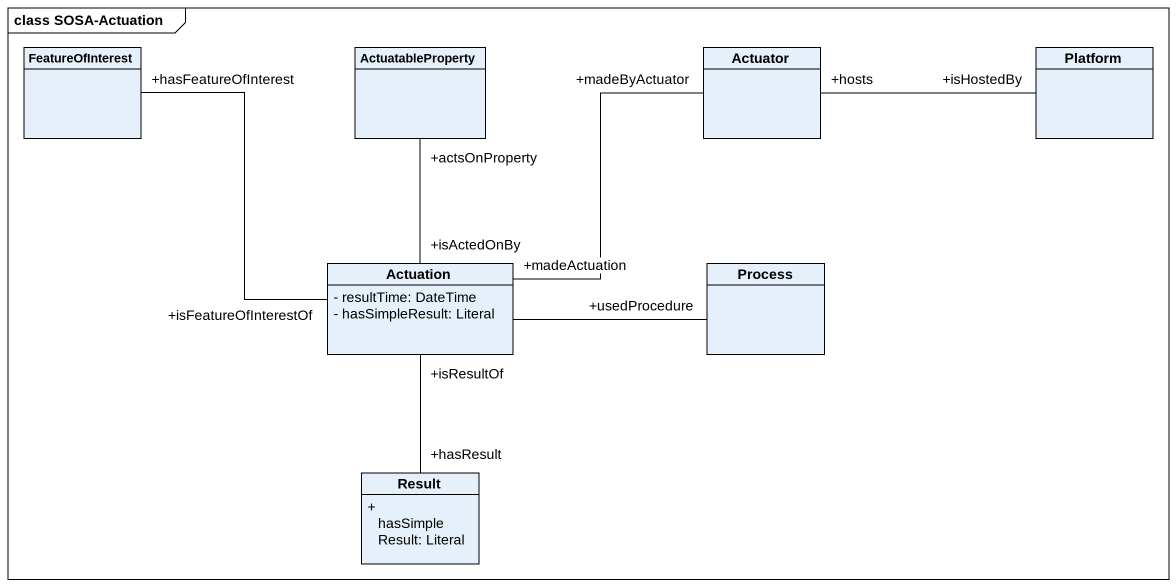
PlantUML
@startuml
mainframe class SOSA-Actuation
hide circle
hide empty members
skinparam classAttributeIconSize 0
class FeatureOfInterest
class ActuatableProperty
class Actuator
class Platform
class Actuation {
  - resultTime: DateTime
  - hasSimpleResult: Literal
}
class "Process" as Process_
class Result {
  + hasSimpleResult: Literal
}
Actuator "+hosts" -right- "+isHostedBy" Platform
Actuation "+isFeatureOfInterestOf" -up- "+hasFeatureOfInterest" FeatureOfInterest
Actuation "+isActedOnBy" -up- "+actsOnProperty" ActuatableProperty
Actuation "+madeActuation" -up- "+madeByActuator" Actuator
Actuation -right- "+usedProcedure" Process_
Actuation "+isResultOf" -- "+hasResult" Result
@enduml
